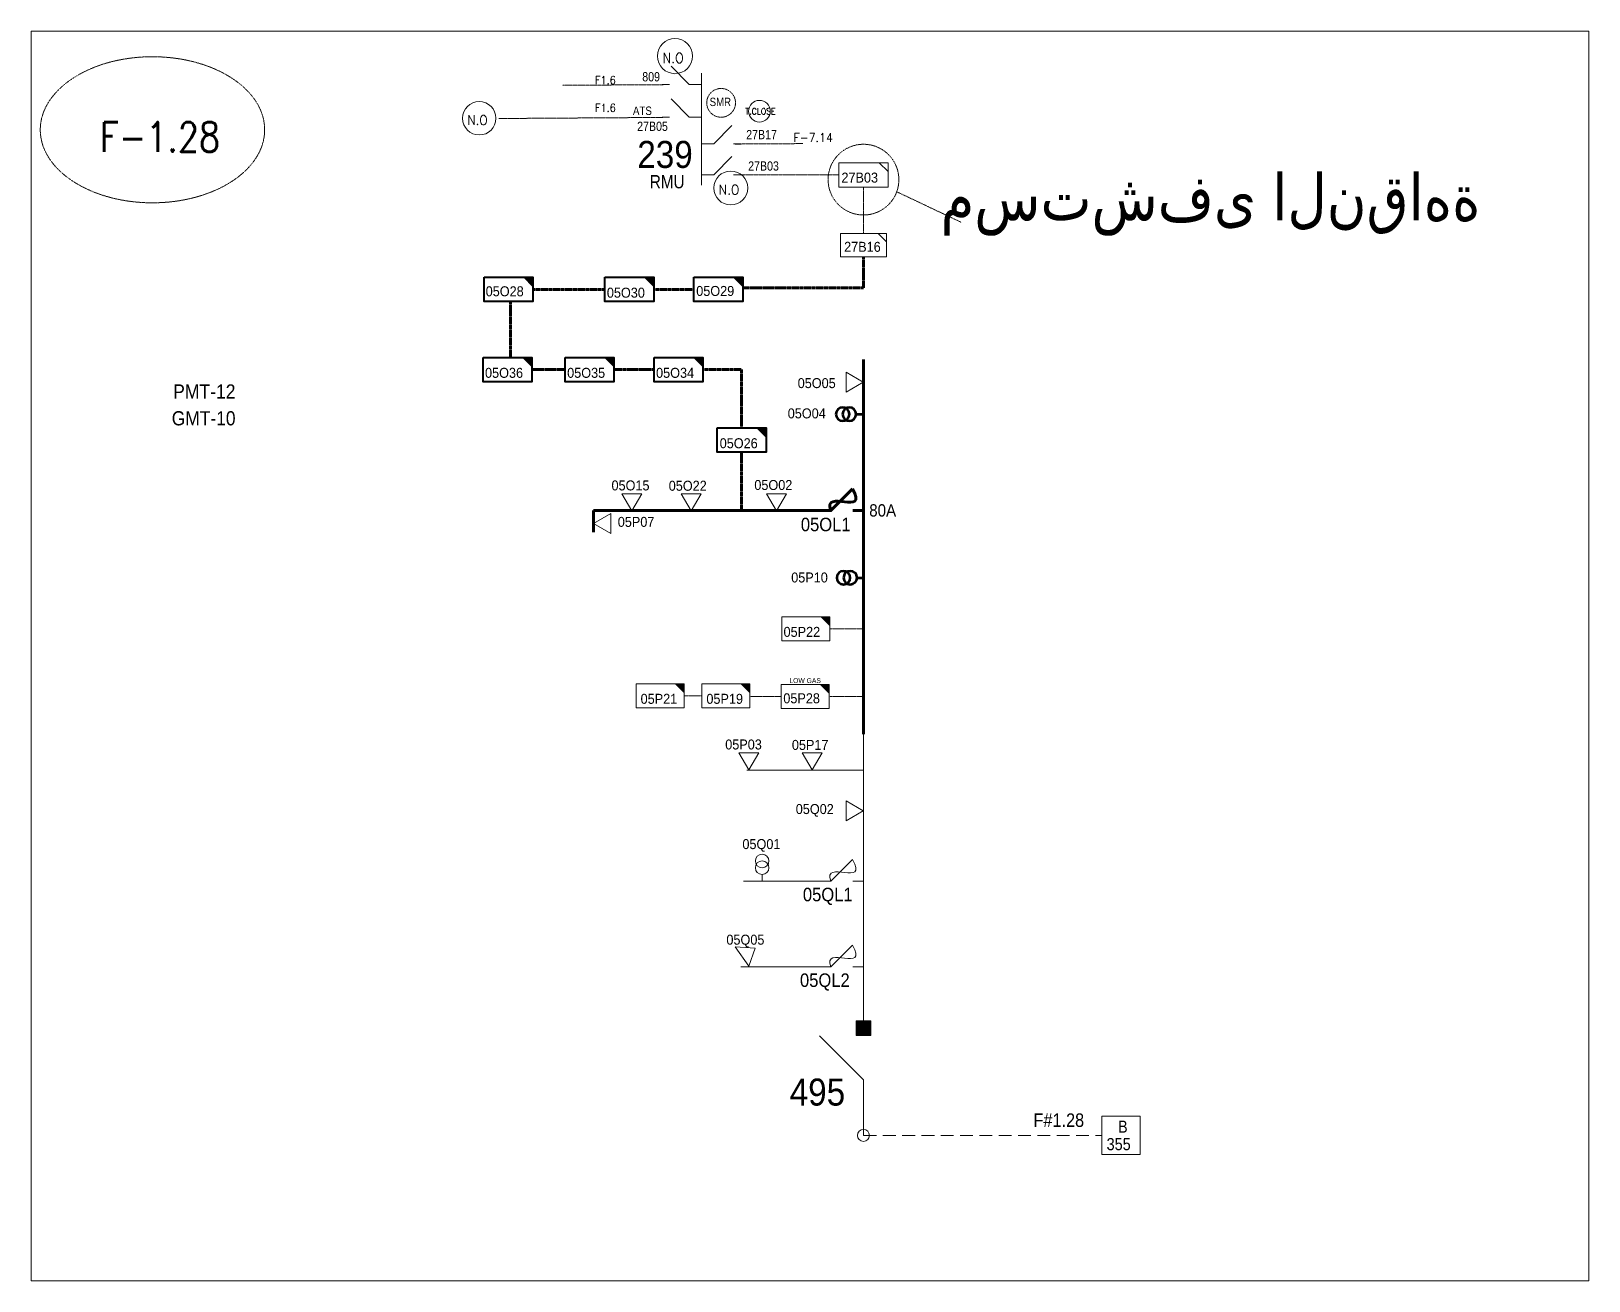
# Model space of a CAD drawing. Header units: metres. Extents: x 65984 to 144644, y -19036 to 23726.
# Drawn here: x 115264 to 116704, y -5427 to -4272 of the extents above; entities that cross this region are included whole.
import ezdxf
from ezdxf.enums import TextEntityAlignment as Align

# ---------------------------------------------------------------- set-up
doc = ezdxf.new("R2010")
doc.units = ezdxf.units.M
doc.header["$MEASUREMENT"] = 0
doc.linetypes.add('DGN Style 3', pattern=[0.013877, 0, -0.013877])
doc.linetypes.add('HIDDEN2', pattern=[2381.25, 1587.5, -793.75])
doc.layers.get('0').update_dxf_attribs({"color": 95, "lineweight": 40})
for name, color, linetype, lineweight in [('ABS', 7, 'Continuous', 40), ('ABS NUMBER', 112, 'Continuous', 30), ('d_eos', 111, 'Continuous', 40), ('d_eos no', 121, 'Continuous', 40), ('d_fco', 5, 'Continuous', 40), ('d_fco text', 95, 'Continuous', 40), ('d_oh branch', 94, 'Continuous', 40), ('d_switch', 95, 'Continuous', 40), ('d_tf', 1, 'Continuous', 40), ('d_tf no', 6, 'Continuous', 40), ('d_tf_200', 1, 'Continuous', 40), ('d_ug cable', 95, 'Continuous', 40), ('d_unit sub', 7, 'Continuous', 40), ('fedr no', 95, 'Continuous', 40), ('GRID STATION 01', 7, 'Continuous', 40), ('Level 37', 7, 'Continuous', 0), ('O H MAIN FEEDER', 4, 'Continuous', 100), ('SW N O', 114, 'Continuous', 30)]:
    doc.layers.add(name, color=color, linetype=linetype, lineweight=lineweight)
doc.styles.add('NASKHF', font='naskhf.shx', dxfattribs={"height": 8})
doc.styles.add('Style-Arial', font='arial.ttf')
doc.styles.add('Style-ENGINEERING', font='ENGINEERING.shx')
doc.styles.add('Style-msdefault', font='msdefault.shx')
doc.styles.add('Style-STANDARD', font='STANDARD.shx')

# ---------------------------------------------------------------- blocks, each defined once
blk = doc.blocks.new('ABS2_1_1')
at = {"color": 0, "linetype": 'ByBlock', "lineweight": -2, "ltscale": 500}
for q in [(-29900, 43500), (0, 0)]:
    blk.add_line((0, 13600), q, dxfattribs=at)
at = {"color": 0, "linetype": 'ByBlock', "lineweight": -2, "ltscale": 500, "flags": 128}
for points in [[(5000, 43600), (-5000, 43600), (-5000, 53600), (5000, 53600)], [(3791, 49653), (3791, 49653), (3791, 49653)]]:
    blk.add_lwpolyline(points, close=True, dxfattribs=at)
at = {"color": 0, "linetype": 'ByBlock', "lineweight": -2, "ltscale": 500}
for points in [[(5000, 43600), (-5000, 43600), (5000, 53600), (-5000, 53600)], [(3791, 49653), (3791, 49653), (3791, 49653)]]:
    blk.add_solid(points, dxfattribs=at)
blk = doc.blocks.new('TFU_103')
at = {"layer": 'd_tf_200', "color": 114, "linetype": 'Continuous', "lineweight": 13}
blk.add_line((0, 10), (0, 0), dxfattribs=at)
for centre in [(0, 30), (0, 20)]:
    blk.add_circle(centre, 10, dxfattribs=at)
blk = doc.blocks.new('*U1387')
at = {"layer": 'd_fco', "color": 114, "linetype": 'Continuous', "lineweight": 13}
blk.add_line((-4.6, 4.21), (-10.13, 4.21), dxfattribs=at)
at = {"layer": 'd_fco', "color": 114, "linetype": 'Continuous', "lineweight": 13, "flags": 128}
blk.add_lwpolyline([(13.02, 4.21), (7.07, 4.21), (-4.4, -7.26)], dxfattribs=at)
at = {"layer": 'd_fco', "color": 114, "linetype": 'Continuous', "lineweight": 13}
blk.add_open_spline([(-4.4, -7.26), (-13, 7.69), (11.58, -7.67), (7.07, 4.21)], degree=3, dxfattribs=at)
blk = doc.blocks.new('TF_8')
at = {"color": 0, "linetype": 'ByBlock', "lineweight": -2}
blk.add_line((6.3, 4.95), (9.9, 1.35), dxfattribs=at)
blk.add_3dface([(-10.1, 4.95), (9.9, 4.95), (9.9, -5.05), (-10.1, -5.05)], dxfattribs=at)
blk = doc.blocks.new('exist.us-1000kva')
at = {"color": 0, "linetype": 'ByBlock', "lineweight": -2, "flags": 128}
blk.add_lwpolyline([(40, 12.9), (32.8, 20), (40, 20)], close=True, dxfattribs=at)
at = {"color": 0, "linetype": 'ByBlock', "lineweight": -2, "extrusion": (0, 0, -1)}
blk.add_solid([(-40, 12.9), (-32.8, 20), (-40, 20)], dxfattribs=at)
at = {"color": 0, "linetype": 'ByBlock', "lineweight": -2, "xscale": 2, "yscale": 2}
blk.add_blockref('TF_8', (20.2, 10.1), dxfattribs=at)
blk = doc.blocks.new('TFU_28')
at = {"layer": 'd_tf_200', "color": 114, "linetype": 'Continuous', "lineweight": 53}
blk.add_line((0, 10), (0, 0), dxfattribs=at)
for centre in [(0, 30), (0, 20)]:
    blk.add_circle(centre, 10, dxfattribs=at)
blk = doc.blocks.new('*U679')
at = {"layer": 'd_fco', "color": 7, "linetype": 'Continuous', "lineweight": 100}
blk.add_line((-4.6, 4.21), (-10.13, 4.21), dxfattribs=at)
at = {"layer": 'd_fco', "color": 7, "linetype": 'Continuous', "lineweight": 100, "extrusion": (0, 0, -1), "flags": 128}
blk.add_lwpolyline([(-13.02, 4.21), (-7.07, 4.21), (4.4, -7.26)], dxfattribs=at)
at = {"layer": 'd_fco', "color": 7, "linetype": 'Continuous', "lineweight": 100}
blk.add_open_spline([(-4.4, -7.26), (-13, 7.69), (11.58, -7.67), (7.07, 4.21)], degree=3, dxfattribs=at)
blk = doc.blocks.new('TRA1_1350')
at = {"layer": 'd_tf', "color": 114, "linetype": 'Continuous', "lineweight": 13, "ltscale": 0.000706988, "extrusion": (0, 0, -1), "flags": 128}
blk.add_lwpolyline([(-2.6, -18.3), (0, 0), (16.8, -15.6)], close=True, dxfattribs=at)
blk = doc.blocks.new('TRA1_1349')
at = {"layer": 'd_tf', "color": 114, "linetype": 'Continuous', "lineweight": 13, "ltscale": 0.000706988, "xscale": 1.000058990446989, "yscale": 1.000057653411843, "zscale": 1.000058990446989, "rotation": 180.0000870332719}
blk.add_blockref('TRA1_1350', (0, 0), dxfattribs=at)
blk = doc.blocks.new('TRA1_1352')
at = {"layer": 'd_tf', "color": 114, "linetype": 'Continuous', "lineweight": 13, "ltscale": 0.000708137, "flags": 128}
blk.add_lwpolyline([(10, -17), (0, 0), (-10, -17)], close=True, dxfattribs=at)
blk = doc.blocks.new('TRA1_1351')
at = {"layer": 'd_tf', "color": 114, "linetype": 'Continuous', "lineweight": 13, "ltscale": 0.000708137, "xscale": 1.000046566207834, "yscale": 1.000046566207834, "zscale": 1.000046566207834, "rotation": 180}
blk.add_blockref('TRA1_1352', (0, 0), dxfattribs=at)
blk = doc.blocks.new('TRA1_1354')
at = {"layer": 'd_tf', "color": 114, "linetype": 'Continuous', "lineweight": 13, "ltscale": 0.000708426, "flags": 128}
blk.add_lwpolyline([(10.1, -17), (0.1, 0), (-9.9, -17)], close=True, dxfattribs=at)
blk = doc.blocks.new('TRA1_1353')
at = {"layer": 'd_tf', "color": 114, "linetype": 'Continuous', "lineweight": 13, "ltscale": 0.000708426, "xscale": 1.000046566207833, "yscale": 1.000046566207833, "zscale": 1.000046566207833, "rotation": 180}
blk.add_blockref('TRA1_1354', (0, 0), dxfattribs=at)
blk = doc.blocks.new('TRA1_1356')
at = {"layer": 'd_tf', "color": 114, "linetype": 'Continuous', "lineweight": 0, "ltscale": 0.000708426, "flags": 128}
blk.add_lwpolyline([(10.1, -17), (0.1, 0), (-9.9, -17)], close=True, dxfattribs=at)
blk = doc.blocks.new('TRA1_1355')
at = {"layer": 'd_tf', "color": 114, "linetype": 'Continuous', "lineweight": 0, "ltscale": 0.000708426, "xscale": 1.000046566207833, "yscale": 1.000046566207833, "zscale": 1.000046566207833, "rotation": 180}
blk.add_blockref('TRA1_1356', (0, 0), dxfattribs=at)
blk = doc.blocks.new('*U3585')
at = {"layer": 'SW N O', "color": 3, "lineweight": 13, "extrusion": (0, 0, -1)}
blk.add_circle((0, 0), 16.8, dxfattribs=at)
at = {"layer": 'SW N O', "color": 3, "lineweight": 13, "extrusion": (0, 0, -1), "insert": (1.7, -1.8), "char_height": 9.6, "attachment_point": 5, "text_direction": (-1, 0, 0), "line_spacing_factor": 0.6, "style": 'Style-STANDARD'}
blk.add_mtext('N.O', dxfattribs=at)
blk = doc.blocks.new('*U1431')
at = {"layer": 'SW N O', "color": 1, "lineweight": 13}
blk.add_circle((0, 0), 16.8, dxfattribs=at)
at = {"layer": 'SW N O', "color": 1, "lineweight": 13, "style": 'Style-STANDARD'}
blk.add_text('T.CLOSE', height=9.6, dxfattribs=at).set_placement((1.7, -0.2), align=Align.MIDDLE_CENTER)

msp = doc.modelspace()

# ---------------------------------------------------------------- linework, layer by layer
at = {"layer": 'd_eos', "color": 7, "linetype": 'Continuous', "lineweight": 13, "ltscale": 1.563936}
for p, q in [((115872.2, -4321.4), (115855.6, -4304.3)), ((115883.6, -4310.9), (115883.6, -4414.4)), ((115854, -4321.4), (115847.1, -4321.4)), ((115883.6, -4321.4), (115872.2, -4321.4)), ((115872.2, -4351.6), (115855.6, -4334.5)), ((115854, -4351.6), (115847.1, -4351.6)), ((115883.6, -4351.6), (115872.2, -4351.6)), ((115895, -4376.2), (115911.6, -4359.1)), ((115883.6, -4376.2), (115895, -4376.2)), ((115913.2, -4376.2), (115920.2, -4376.2)), ((115895, -4404.9), (115911.6, -4387.8)), ((115883.6, -4404.9), (115895, -4404.9)), ((115913.2, -4404.9), (115920.2, -4404.9))]:
    msp.add_line(p, q, dxfattribs=at)
at = {"layer": 'd_oh branch', "color": 114, "linetype": 'Continuous', "lineweight": 100}
for q in [(115996.1, -4715.2), (115783.9, -4735)]:
    msp.add_line((115783.9, -4715.2), q, dxfattribs=at)
at = {"layer": 'd_oh branch', "color": 114, "linetype": 'Continuous', "lineweight": 13}
for p, q in [((116033.3, -4955.2), (115925.5, -4955.2)), ((116000.3, -5057.9), (115922.5, -5057.9)), ((115994.3, -5137.1), (115919.9, -5137.1))]:
    msp.add_line(p, q, dxfattribs=at)
at = {"layer": 'd_ug cable', "color": 1, "linetype": 'DGN Style 3', "lineweight": 13}
for p, q in [((115755.1, -4322), (115848.4, -4321.4)), ((115696.2, -4352.7), (115847.7, -4351.7)), ((115914.4, -4376.3), (115977.2, -4375.9))]:
    msp.add_line(p, q, dxfattribs=at)
at = {"layer": 'd_ug cable', "color": 253, "linetype": 'DGN Style 3', "lineweight": 13}
msp.add_line((116033.3, -4459.2), (116033.3, -4416.3), dxfattribs=at)
at = {"layer": 'd_ug cable', "color": 6, "linetype": 'DGN Style 3', "lineweight": 13}
msp.add_line((116064, -4420.4), (116123.5, -4448.6), dxfattribs=at)
at = {"layer": 'd_ug cable', "color": 114, "linetype": 'DGN Style 3', "lineweight": 100}
for p, q in [((116033.3, -4509.1), (116033.3, -4480.5)), ((115707.1, -4573), (115707.1, -4522)), ((115920.7, -4638.7), (115920.7, -4584.8)), ((115920.7, -4715.2), (115920.7, -4661.4))]:
    msp.add_line(p, q, dxfattribs=at)
at = {"layer": 'd_ug cable', "color": 114, "linetype": 'DGN Style 3', "lineweight": 13}
for p, q in [((116033.3, -4824.4), (116002.2, -4824.4)), ((115867.5, -4886.4), (115883.9, -4886.4)), ((115957.2, -4887.1), (115928.8, -4887.1)), ((116033.3, -4887.1), (116002.2, -4887.1))]:
    msp.add_line(p, q, dxfattribs=at)
at = {"layer": 'd_ug cable', "color": 114, "linetype": 'DGN Style 3', "lineweight": 13, "flags": 128}
msp.add_lwpolyline([(116010.5, -4404.9), (115920.2, -4404.9)], dxfattribs=at)
at = {"layer": 'd_ug cable', "color": 114, "linetype": 'DGN Style 3', "lineweight": 100, "flags": 128}
for points in [[(115727.7, -4510.7), (115794.3, -4510.7)], [(115839.4, -4510.7), (115876.5, -4510.7)], [(115921.7, -4509.1), (116033.3, -4509.1)], [(115726.8, -4584.8), (115757.5, -4584.8)], [(115802.7, -4584.8), (115839.8, -4584.8)], [(115885, -4584.8), (115920.7, -4584.8)]]:
    msp.add_lwpolyline(points, dxfattribs=at)
at = {"layer": 'd_ug cable', "color": 114, "linetype": 'HIDDEN2', "lineweight": 13, "ltscale": 0.0075}
msp.add_lwpolyline([(116033.3, -5292.9), (116253.6, -5292.9)], dxfattribs=at)
at = {"layer": 'd_ug cable', "color": 2, "linetype": 'DGN Style 3', "lineweight": 13}
msp.add_circle((115901.7, -4338.2), 13.3, dxfattribs=at)
at = {"layer": 'd_ug cable', "color": 6, "linetype": 'DGN Style 3', "lineweight": 13}
msp.add_circle((116033.3, -4409.2), 32.7, dxfattribs=at)
at = {"layer": 'fedr no', "color": 82, "linetype": 'DGN Style 3', "lineweight": 13, "true_color": 0x1dc70e}
msp.add_ellipse((115376.1, -4363.1), major_axis=(103.7, 0), ratio=0.651175, dxfattribs=at)
at = {"layer": 'GRID STATION 01', "color": 114, "lineweight": 13, "ltscale": 0.379284, "flags": 128}
msp.add_lwpolyline([(116289.1, -5310.6), (116289.1, -5275.2), (116253.6, -5275.2), (116253.6, -5310.6)], close=True, dxfattribs=at)
at = {"layer": 'O H MAIN FEEDER', "color": 114, "lineweight": 211, "ltscale": 1.220764}
msp.add_line((116033.3, -4921.9), (116033.3, -4575.6), dxfattribs=at)
at = {"layer": 'O H MAIN FEEDER', "color": 114, "lineweight": 13, "ltscale": 1.220764}
for p, q in [((116033.3, -5172.1), (116033.3, -4799.1)), ((116033.3, -5176.7), (116033.3, -5140.6)), ((116033.3, -5186.9), (116033.3, -5176.7)), ((116033.3, -5259.9), (116033.3, -5292.9))]:
    msp.add_line(p, q, dxfattribs=at)
at = {"layer": 'O H MAIN FEEDER', "color": 140, "linetype": 'Continuous', "lineweight": 13, "flags": 128}
msp.add_lwpolyline([(115264, -4271.9), (116703.8, -4271.9), (116703.8, -5427.3), (115264, -5427.3)], close=True, dxfattribs=at)
at = {"layer": 'O H MAIN FEEDER', "color": 114, "lineweight": 13, "ltscale": 1.220764}
msp.add_circle((116033.3, -5292.9), 5.51, dxfattribs=at)

# ---------------------------------------------------------------- block references
at = {"layer": 'ABS', "color": 7, "linetype": 'Continuous', "lineweight": 13, "ltscale": 2.032207, "xscale": 0.001361580620100147, "yscale": 0.001361580620100147, "zscale": 0.0009016821427305923, "rotation": 359.9999999999998}
msp.add_blockref('ABS2_1_1', (116033.3, -5259.9), dxfattribs=at)
at = {"layer": 'd_fco', "color": 7, "linetype": 'Continuous', "lineweight": 100, "xscale": 1.75, "yscale": 1.75, "zscale": 1.75, "rotation": 180.0000000006001}
msp.add_blockref('*U679', (116015.5, -4707.8), dxfattribs=at)
at = {"layer": 'd_fco', "color": 114, "linetype": 'Continuous', "lineweight": 13, "xscale": 1.75, "yscale": 1.75, "zscale": 1.75, "rotation": 180.0000000006001}
for p in [(116015.5, -5050.5), (116015.5, -5129.7)]:
    msp.add_blockref('*U1387', p, dxfattribs=at)
at = {"layer": 'd_tf', "color": 114, "linetype": 'Continuous', "lineweight": 0, "ltscale": 0.000708426, "extrusion": (0, 0, -1), "xscale": 0.9249999999999999, "yscale": 0.9249999999999999, "zscale": 0.9249999999999999, "rotation": 269.9999999999999}
msp.add_blockref('TRA1_1355', (-116033.1, -4596.6), dxfattribs=at)
at = {"layer": 'd_tf', "color": 114, "linetype": 'Continuous', "lineweight": 0, "ltscale": 0.000708426, "xscale": 0.925, "yscale": 0.925, "zscale": 0.925}
for p, rotation in [((115819.3, -4715.3), 359.9999999999999), ((115874.2, -4715.3), 359.9999999999999), ((115953.1, -4715.3), 359.9999999999999), ((115783.9, -4727.1), 269.9999999999999)]:
    msp.add_blockref('TRA1_1355', p, dxfattribs=dict(at, rotation=rotation))
at = {"layer": 'd_tf', "color": 114, "linetype": 'Continuous', "lineweight": 13, "ltscale": 0.000708426, "xscale": 0.925, "yscale": 0.925, "zscale": 0.925}
for p in [(115927.4, -4955), (115986.1, -4955)]:
    msp.add_blockref('TRA1_1353', p, dxfattribs=at)
at = {"layer": 'd_tf', "color": 114, "linetype": 'Continuous', "lineweight": 13, "ltscale": 0.000708137, "xscale": 0.925, "yscale": 0.925, "zscale": 0.925, "rotation": 89.99999999999997}
msp.add_blockref('TRA1_1351', (116033, -4992.7), dxfattribs=at)
at = {"layer": 'd_tf', "color": 114, "linetype": 'Continuous', "lineweight": 13, "ltscale": 0.000706988, "extrusion": (0, 0, -1), "xscale": 0.9553966986219624, "yscale": 0.952464109576562, "zscale": 0.9553966986219624, "rotation": 11.91247690360062}
msp.add_blockref('TRA1_1349', (-115927.3, -5136.4), dxfattribs=at)
at = {"layer": 'd_tf_200', "color": 114, "linetype": 'Continuous', "lineweight": 53, "extrusion": (0, 0, -1), "xscale": 0.625, "yscale": 0.625, "zscale": 0.625}
for p, rotation in [((-116032.8, -4626), 269.9999999999998), ((-116033.6, -4777.3), 269.9999999999999)]:
    msp.add_blockref('TFU_28', p, dxfattribs=dict(at, rotation=rotation))
at = {"layer": 'd_tf_200', "color": 114, "linetype": 'Continuous', "lineweight": 13, "xscale": 0.625, "yscale": 0.625, "zscale": 0.625, "rotation": 359.9999999999997}
msp.add_blockref('TFU_103', (115939.6, -5057.9), dxfattribs=at)
at = {"layer": 'd_unit sub', "color": 114, "linetype": 'Continuous', "lineweight": 13, "zscale": 1.066905666641428, "rotation": 359.9999999999999}
for name, p, xscale, yscale in [('TF_8', (116033.5, -4404.8), 2.277917898346576, 2.277917898346576), ('TF_8', (116033.5, -4469.7), 2.133811333282856, 2.133811333282856), ('exist.us-1000kva', (115957.8, -4835.5), 1.110222947595627, 1.110222947595627), ('exist.us-1000kva', (115823.1, -4897.5), 1.110222947595627, 1.110222947595627), ('exist.us-1000kva', (115883.9, -4897.5), 1.110222947595627, 1.110222947595627), ('exist.us-1000kva', (115957.2, -4898.3), 1.110222947595627, 1.110222947595627)]:
    msp.add_blockref(name, p, dxfattribs=dict(at, xscale=xscale, yscale=yscale))
at = {"layer": 'd_unit sub', "color": 114, "linetype": 'Continuous', "lineweight": 40, "xscale": 1.128430576595865, "yscale": 1.128430576595865, "zscale": 1.066905666641428, "rotation": 359.9999999999999}
for p in [(115682.6, -4522), (115794.3, -4522), (115876.5, -4522), (115681.7, -4596.1), (115757.5, -4596.1), (115839.8, -4596.1), (115898.1, -4661.3)]:
    msp.add_blockref('exist.us-1000kva', p, dxfattribs=at)
at = {"layer": 'SW N O', "color": 3, "lineweight": 13, "extrusion": (0, 0, -1), "rotation": 359.9996306182949}
for p, xscale, yscale, zscale in [((-115859, -4295), 0.9664617486441273, 0.9664617486441273, 0.9664617486441273), ((-115678.1, -4352.5), 0.9188102566340721, 0.9188102566340721, 0.9188102566340721), ((-115910.6, -4416.9), 0.932321580846279, 0.932321580846279, 0.932321580846279)]:
    msp.add_blockref('*U3585', p, dxfattribs=dict(at, xscale=xscale, yscale=yscale, zscale=zscale))
at = {"layer": 'SW N O', "color": 1, "lineweight": 13, "xscale": 0.596319280767023, "yscale": 0.596319280767023, "zscale": 0.596319280767023}
msp.add_blockref('*U1431', (115937.1, -4346), dxfattribs=at)

# ---------------------------------------------------------------- texts
at = {"layer": 'ABS NUMBER', "color": 7, "lineweight": 13, "style": 'Style-Arial', "width": 0.88}
msp.add_text('495', height=25, dxfattribs=at).set_placement((115965.1, -5240.3), align=Align.TOP_LEFT)
at = {"layer": 'd_eos no', "color": 2, "linetype": 'Continuous', "lineweight": 13, "style": 'Style-Arial', "width": 0.88}
msp.add_text('239', height=25, dxfattribs=at).set_placement((115875.5, -4373.4), align=Align.TOP_RIGHT)
msp.add_text('مستشفى النقاهة ', height=43.196, dxfattribs=at).set_placement((116104.7, -4403.5), align=Align.TOP_LEFT)
at = {"layer": 'd_eos no', "color": 7, "linetype": 'Continuous', "lineweight": 13, "style": 'Style-Arial', "width": 0.88}
msp.add_text('PMT-12', height=13.18, dxfattribs=at).set_placement((115395.2, -4598.5), align=Align.TOP_LEFT)
at = {"layer": 'd_eos no', "color": 7, "linetype": 'Continuous', "lineweight": 13, "insert": (115393.9, -4623.3), "char_height": 13.088, "attachment_point": 1, "style": 'NASKHF'}
msp.add_mtext('\\fArial|b0|i0|c178178|p39;\\H1x;\\W0.88;GMT-10\\P', dxfattribs=at)
at = {"layer": 'd_fco text', "color": 7, "linetype": 'Continuous', "lineweight": 80, "style": 'Style-msdefault', "width": 0.916667}
msp.add_text('05OL1', height=12.49, dxfattribs=at).set_placement((115975.4, -4721.8), align=Align.TOP_LEFT)
at = {"layer": 'd_fco text', "color": 7, "linetype": 'Continuous', "lineweight": 80, "ltscale": 0.997883, "style": 'Style-msdefault', "width": 0.916667}
msp.add_text('80A', height=11.4, dxfattribs=at).set_placement((116038.6, -4709.3), align=Align.TOP_LEFT)
at = {"layer": 'd_fco text', "color": 114, "linetype": 'Continuous', "lineweight": 13, "style": 'Style-msdefault', "width": 0.916667}
for s, p in [('05QL1', (115977.3, -5063.9)), ('05QL2', (115974.6, -5143.1))]:
    msp.add_text(s, height=12.49, dxfattribs=at).set_placement(p, align=Align.TOP_LEFT)
at = {"layer": 'd_switch', "color": 154, "linetype": 'Continuous', "lineweight": 13, "style": 'Style-ENGINEERING', "width": 0.857143}
for s, p in [('809', (115845.2, -4309.8)), ('27B05', (115852.5, -4355.6))]:
    msp.add_text(s, height=8.57, dxfattribs=at).set_placement(p, align=Align.TOP_RIGHT)
at = {"layer": 'd_switch', "color": 160, "linetype": 'Continuous', "lineweight": 13, "style": 'Style-ENGINEERING', "width": 0.857143}
for s, p in [('27B17', (115953.3, -4363.3)), ('27B03', (115955.1, -4392.3))]:
    msp.add_text(s, height=8.57, dxfattribs=at).set_placement(p, align=Align.TOP_RIGHT)
at = {"layer": 'd_tf no', "color": 114, "linetype": 'Continuous', "lineweight": 13, "style": 'Style-msdefault', "width": 0.945946}
for s, p in [('27B03', (116012.9, -4402.7)), ('27B16', (116015.4, -4466.7)), ('05P22', (115959.4, -4822.7)), ('05P21', (115827.3, -4884.6)), ('05P19', (115888.1, -4884.6)), ('05P28', (115959.2, -4884.1)), ('05P03', (115905.5, -4926.8)), ('05P17', (115967.1, -4927.2)), ('05Q02', (115970.7, -4986.5)), ('05Q01', (115921.4, -5018.9)), ('05Q05', (115906.6, -5107.3))]:
    msp.add_text(s, height=9.25, dxfattribs=at).set_placement(p, align=Align.TOP_LEFT)
at = {"layer": 'd_tf no', "color": 114, "linetype": 'Continuous', "lineweight": 40, "style": 'Style-msdefault', "width": 0.945946}
for s, p in [('05O28', (115684.1, -4507.8)), ('05O30', (115796.1, -4509.1)), ('05O29', (115878.7, -4507.5)), ('05O36', (115683.5, -4583.2)), ('05O35', (115759.4, -4583.2)), ('05O34', (115841.6, -4583.2)), ('05O05', (115972.5, -4592.7)), ('05O04', (115963.3, -4620.7)), ('05O26', (115900.4, -4648.3)), ('05O15', (115800.4, -4687.3)), ('05O22', (115853.3, -4687.6)), ('05O02', (115932.4, -4686.9)), ('05P07', (115806.2, -4721)), ('05P10', (115966.5, -4772.4))]:
    msp.add_text(s, height=9.25, dxfattribs=at).set_placement(p, align=Align.TOP_LEFT)
at = {"layer": 'd_tf no', "color": 2, "linetype": 'Continuous', "lineweight": 40, "ltscale": 1.20854, "style": 'Style-msdefault', "width": 0.945946}
msp.add_text('LOW GAS', height=4.54, dxfattribs=at).set_placement((115964.8, -4870.1), align=Align.TOP_LEFT)
at = {"layer": 'fedr no', "color": 6, "linetype": 'Continuous', "lineweight": 13, "style": 'Style-STANDARD', "width": 0.909091}
msp.add_text('F-1.28', height=27.44, dxfattribs=at).set_placement((115383, -4369.7), align=Align.MIDDLE_CENTER)
at = {"layer": 'fedr no', "color": 2, "linetype": 'Continuous', "lineweight": 40, "attachment_point": 5, "style": 'Style-STANDARD'}
for s, insert, char_height in [('F1.6', (115794.8, -4317.2), 7.26), ('F1.6', (115794.8, -4342.8), 7.26), ('F-7.14', (115986.8, -4370.3), 8.18)]:
    msp.add_mtext(s, dxfattribs=dict(at, insert=insert, char_height=char_height))
at = {"layer": 'GRID STATION 01', "color": 114, "linetype": 'Continuous', "lineweight": 13, "style": 'Style-msdefault', "width": 0.9}
msp.add_text('F#1.28', height=12.5, dxfattribs=at).set_placement((116190.4, -5272.5), align=Align.TOP_LEFT)
at = {"layer": 'GRID STATION 01', "color": 114, "linetype": 'Continuous', "lineweight": 13, "style": 'Style-msdefault', "width": 0.888889}
for s, height, p in [('B', 11.2, (116268.6, -5279.2)), ('355', 11.25, (116258, -5295.3))]:
    msp.add_text(s, height=height, rotation=360, dxfattribs=at).set_placement(p, align=Align.TOP_LEFT)
at = {"layer": 'Level 37', "color": 1, "linetype": 'Continuous', "lineweight": 13, "ltscale": 1.5552, "style": 'Style-msdefault', "width": 0.86}
msp.add_text('SMR', height=7.74, rotation=359.9996, dxfattribs=at).set_placement((115910.9, -4341.2), align=Align.RIGHT)
at = {"layer": 'Level 37', "color": 7, "linetype": 'Continuous', "lineweight": 100, "style": 'Style-msdefault', "width": 0.86}
msp.add_text('ATS', height=7.82, rotation=0.0004, dxfattribs=at).set_placement((115837.7, -4341.6), align=Align.TOP_RIGHT)
at = {"layer": 'Level 37', "color": 2, "linetype": 'Continuous', "lineweight": 13, "style": 'Style-msdefault', "width": 0.86}
msp.add_text('RMU', height=12.25, rotation=359.9996, dxfattribs=at).set_placement((115835.8, -4405), align=Align.TOP_LEFT)

doc.saveas('drawing.dxf')
